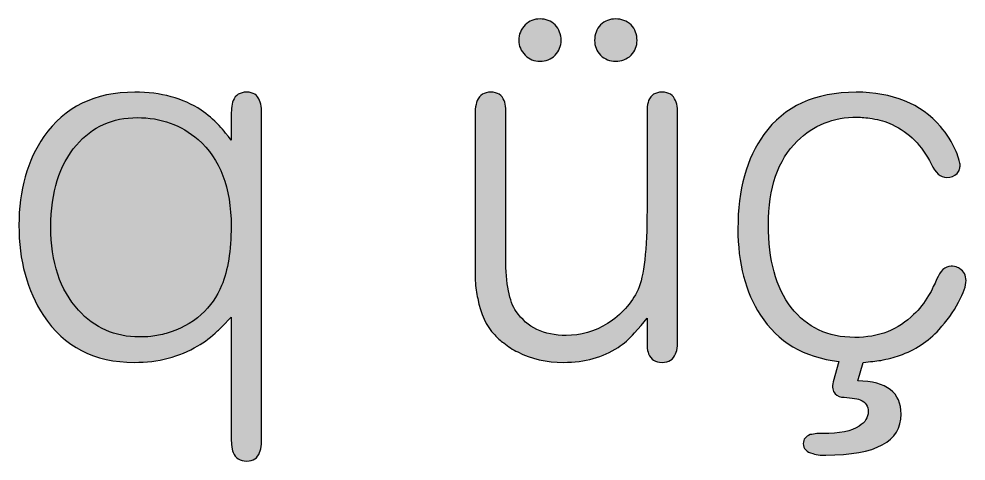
# Model space of a CAD drawing. Header units: centimetres. Extents: x -18.6 to 18.8, y -13 to 11.8.
# Drawn here: x -5.616 to -4.957, y -12.987 to -12.679 of the extents above; entities that cross this region are included whole.
import ezdxf

# ---------------------------------------------------------------- set-up
doc = ezdxf.new("R2010")
doc.units = ezdxf.units.CM
doc.header["$MEASUREMENT"] = 0
doc.layers.add('Layer 1', color=7, linetype='Continuous')

msp = doc.modelspace()

# ---------------------------------------------------------------- hatches: boundary and pattern name
at = {"layer": 'Layer 1', "true_color": 0x373435}
h = msp.add_hatch(color=250, dxfattribs=at)
edge = h.paths.add_edge_path()
edge.add_spline(control_points=[(-5.23892, -12.69368), (-5.23892, -12.69762), (-5.24031, -12.70109), (-5.24309, -12.7041), (-5.2461, -12.70688), (-5.24959, -12.70827), (-5.25352, -12.70827), (-5.25769, -12.70827), (-5.26116, -12.70688), (-5.26395, -12.7041), (-5.26696, -12.70109), (-5.26846, -12.69762), (-5.26846, -12.69368), (-5.26846, -12.68951), (-5.26696, -12.68593), (-5.26395, -12.68291), (-5.26116, -12.68014), (-5.25769, -12.67875), (-5.25352, -12.67875), (-5.24959, -12.67875), (-5.2461, -12.68014), (-5.24309, -12.68291), (-5.24031, -12.68593), (-5.23892, -12.68951), (-5.23892, -12.69368)], knot_values=[0, 0, 0, 0, 0.125, 0.125, 0.125, 0.25, 0.25, 0.25, 0.375, 0.375, 0.375, 0.5, 0.5, 0.5, 0.625, 0.625, 0.625, 0.75, 0.75, 0.75, 0.875, 0.875, 0.875, 1, 1, 1, 1], degree=3, periodic=1)
h = msp.add_hatch(color=250, dxfattribs=at)
edge = h.paths.add_edge_path()
edge.add_spline(control_points=[(-5.18609, -12.69368), (-5.18609, -12.69762), (-5.18748, -12.70109), (-5.19027, -12.7041), (-5.19328, -12.70688), (-5.19687, -12.70827), (-5.20103, -12.70827), (-5.20498, -12.70827), (-5.20846, -12.70688), (-5.21146, -12.7041), (-5.21424, -12.70109), (-5.21564, -12.69762), (-5.21564, -12.69368), (-5.21564, -12.68951), (-5.21424, -12.68593), (-5.21146, -12.68291), (-5.20846, -12.68014), (-5.20498, -12.67875), (-5.20103, -12.67875), (-5.19687, -12.67875), (-5.19328, -12.68014), (-5.19027, -12.68291), (-5.18748, -12.68593), (-5.18609, -12.68951), (-5.18609, -12.69368)], knot_values=[0, 0, 0, 0, 0.125, 0.125, 0.125, 0.25, 0.25, 0.25, 0.375, 0.375, 0.375, 0.5, 0.5, 0.5, 0.625, 0.625, 0.625, 0.75, 0.75, 0.75, 0.875, 0.875, 0.875, 1, 1, 1, 1], degree=3, periodic=1)
h = msp.add_hatch(color=250, dxfattribs=at)
edge = h.paths.add_edge_path()
edge.add_spline(control_points=[(-5.46865, -12.74751), (-5.46865, -12.74496), (-5.46854, -12.74288), (-5.4683, -12.74126), (-5.46807, -12.73895), (-5.46772, -12.73709), (-5.46727, -12.7357), (-5.46563, -12.73177), (-5.4625, -12.7298), (-5.45787, -12.7298), (-5.45324, -12.7298), (-5.45023, -12.73177), (-5.44884, -12.7357), (-5.44814, -12.73709), (-5.44768, -12.73895), (-5.44744, -12.74126), (-5.44744, -12.74126), (-5.44744, -12.97499), (-5.44744, -12.97499), (-5.44768, -12.97731), (-5.44814, -12.97928), (-5.44884, -12.98089), (-5.45023, -12.98483), (-5.45324, -12.9868), (-5.45787, -12.9868), (-5.4625, -12.9868), (-5.46563, -12.98483), (-5.46727, -12.98089), (-5.46772, -12.9795), (-5.46807, -12.97765), (-5.4683, -12.97534), (-5.46854, -12.97371), (-5.46865, -12.97163), (-5.46865, -12.96908), (-5.46865, -12.96908), (-5.46865, -12.88643), (-5.46865, -12.88643), (-5.46865, -12.88643), (-5.47074, -12.88852), (-5.47074, -12.88852), (-5.47074, -12.88852), (-5.47282, -12.89095), (-5.47282, -12.89095), (-5.47467, -12.89279), (-5.47641, -12.89453), (-5.47803, -12.89616), (-5.48244, -12.90032), (-5.48707, -12.90379), (-5.49194, -12.90657), (-5.50468, -12.91421), (-5.51939, -12.91803), (-5.53607, -12.91803), (-5.56388, -12.91803), (-5.58496, -12.90715), (-5.59933, -12.88539), (-5.61067, -12.86802), (-5.61635, -12.84707), (-5.61635, -12.82253), (-5.61635, -12.79798), (-5.61056, -12.77738), (-5.59898, -12.76071), (-5.58461, -12.74011), (-5.56352, -12.7298), (-5.53573, -12.7298), (-5.51742, -12.7298), (-5.50201, -12.73396), (-5.4895, -12.7423), (-5.4851, -12.74532), (-5.48093, -12.7489), (-5.47699, -12.75306), (-5.47537, -12.75469), (-5.47386, -12.75643), (-5.47248, -12.75827), (-5.47248, -12.75827), (-5.47039, -12.76071), (-5.47039, -12.76071), (-5.47039, -12.76071), (-5.46865, -12.76314), (-5.46865, -12.76314), (-5.46865, -12.76314), (-5.46865, -12.74751), (-5.46865, -12.74751)], knot_values=[0, 0, 0, 0, 0.037037, 0.037037, 0.037037, 0.074074, 0.074074, 0.074074, 0.111111, 0.111111, 0.111111, 0.148148, 0.148148, 0.148148, 0.185185, 0.185185, 0.185185, 0.222222, 0.222222, 0.222222, 0.259259, 0.259259, 0.259259, 0.296296, 0.296296, 0.296296, 0.333333, 0.333333, 0.333333, 0.37037, 0.37037, 0.37037, 0.407407, 0.407407, 0.407407, 0.444444, 0.444444, 0.444444, 0.481481, 0.481481, 0.481481, 0.518519, 0.518519, 0.518519, 0.555556, 0.555556, 0.555556, 0.592593, 0.592593, 0.592593, 0.62963, 0.62963, 0.62963, 0.666667, 0.666667, 0.666667, 0.703704, 0.703704, 0.703704, 0.740741, 0.740741, 0.740741, 0.777778, 0.777778, 0.777778, 0.814815, 0.814815, 0.814815, 0.851852, 0.851852, 0.851852, 0.888889, 0.888889, 0.888889, 0.925926, 0.925926, 0.925926, 0.962963, 0.962963, 0.962963, 1, 1, 1, 1], degree=3, periodic=1)
h = msp.add_hatch(color=250, dxfattribs=at)
edge = h.paths.add_edge_path()
edge.add_spline(control_points=[(-5.2987, -12.74161), (-5.29846, -12.73929), (-5.29801, -12.73732), (-5.29731, -12.7357), (-5.29569, -12.73177), (-5.29256, -12.7298), (-5.28792, -12.7298), (-5.28329, -12.7298), (-5.28016, -12.73177), (-5.27854, -12.7357), (-5.27808, -12.73709), (-5.27774, -12.73895), (-5.2775, -12.74126), (-5.2775, -12.74126), (-5.2775, -12.84545), (-5.2775, -12.84545), (-5.2775, -12.86327), (-5.27506, -12.87566), (-5.2702, -12.88261), (-5.26255, -12.89373), (-5.25097, -12.89928), (-5.23545, -12.89928), (-5.22525, -12.89928), (-5.21564, -12.8965), (-5.2066, -12.89095), (-5.1971, -12.88492), (-5.19003, -12.87705), (-5.18539, -12.86732), (-5.18123, -12.85807), (-5.17915, -12.83955), (-5.17915, -12.81176), (-5.17915, -12.81176), (-5.17915, -12.74161), (-5.17915, -12.74161), (-5.17891, -12.73929), (-5.17857, -12.73732), (-5.1781, -12.7357), (-5.17649, -12.73177), (-5.17335, -12.7298), (-5.16872, -12.7298), (-5.16385, -12.7298), (-5.16073, -12.73177), (-5.15933, -12.7357), (-5.15863, -12.73709), (-5.15818, -12.73895), (-5.15794, -12.74126), (-5.15794, -12.74126), (-5.15794, -12.90657), (-5.15794, -12.90657), (-5.15818, -12.90889), (-5.15863, -12.91074), (-5.15933, -12.91213), (-5.16073, -12.91607), (-5.16385, -12.91803), (-5.16872, -12.91803), (-5.17335, -12.91803), (-5.17649, -12.91607), (-5.1781, -12.91213), (-5.17857, -12.91074), (-5.17891, -12.90889), (-5.17915, -12.90657), (-5.17915, -12.90657), (-5.17915, -12.88713), (-5.17915, -12.88713), (-5.17915, -12.88713), (-5.18331, -12.89234), (-5.18331, -12.89234), (-5.18331, -12.89234), (-5.18783, -12.89755), (-5.18783, -12.89755), (-5.19155, -12.90171), (-5.19537, -12.90507), (-5.1993, -12.90761), (-5.20973, -12.91456), (-5.22236, -12.91803), (-5.23719, -12.91803), (-5.24923, -12.91803), (-5.25988, -12.9156), (-5.26915, -12.91074), (-5.27263, -12.90912), (-5.27587, -12.90703), (-5.27889, -12.90449), (-5.28121, -12.90287), (-5.28329, -12.90102), (-5.28514, -12.89893), (-5.29116, -12.89268), (-5.29511, -12.88423), (-5.29696, -12.87358), (-5.29788, -12.86987), (-5.29846, -12.86571), (-5.2987, -12.86108), (-5.2987, -12.86108), (-5.2987, -12.74161), (-5.2987, -12.74161)], knot_values=[0, 0, 0, 0, 0.032258, 0.032258, 0.032258, 0.064516, 0.064516, 0.064516, 0.096774, 0.096774, 0.096774, 0.129032, 0.129032, 0.129032, 0.16129, 0.16129, 0.16129, 0.193548, 0.193548, 0.193548, 0.225806, 0.225806, 0.225806, 0.258065, 0.258065, 0.258065, 0.290323, 0.290323, 0.290323, 0.322581, 0.322581, 0.322581, 0.354839, 0.354839, 0.354839, 0.387097, 0.387097, 0.387097, 0.419355, 0.419355, 0.419355, 0.451613, 0.451613, 0.451613, 0.483871, 0.483871, 0.483871, 0.516129, 0.516129, 0.516129, 0.548387, 0.548387, 0.548387, 0.580645, 0.580645, 0.580645, 0.612903, 0.612903, 0.612903, 0.645161, 0.645161, 0.645161, 0.677419, 0.677419, 0.677419, 0.709677, 0.709677, 0.709677, 0.741935, 0.741935, 0.741935, 0.774194, 0.774194, 0.774194, 0.806452, 0.806452, 0.806452, 0.83871, 0.83871, 0.83871, 0.870968, 0.870968, 0.870968, 0.903226, 0.903226, 0.903226, 0.935484, 0.935484, 0.935484, 0.967742, 0.967742, 0.967742, 1, 1, 1, 1], degree=3, periodic=1)
h = msp.add_hatch(color=250, dxfattribs=at)
edge = h.paths.add_edge_path()
edge.add_spline(control_points=[(-5.03249, -12.93089), (-5.01232, -12.93134), (-5.00225, -12.9391), (-5.00225, -12.95415), (-5.00225, -12.97313), (-5.01975, -12.98263), (-5.05472, -12.98263), (-5.05472, -12.98263), (-5.05854, -12.98263), (-5.05854, -12.98263), (-5.06064, -12.9824), (-5.06238, -12.98205), (-5.06376, -12.98159), (-5.06817, -12.98044), (-5.07036, -12.97812), (-5.07036, -12.97465), (-5.07036, -12.97163), (-5.06875, -12.96955), (-5.0655, -12.96839), (-5.06412, -12.96816), (-5.0626, -12.96792), (-5.06099, -12.9677), (-5.06099, -12.9677), (-5.0568, -12.9677), (-5.0568, -12.9677), (-5.04523, -12.9677), (-5.03677, -12.96596), (-5.03145, -12.96249), (-5.02727, -12.95971), (-5.02518, -12.95636), (-5.02518, -12.95242), (-5.02518, -12.94848), (-5.02704, -12.9457), (-5.03076, -12.94408), (-5.03214, -12.94362), (-5.034, -12.94327), (-5.03631, -12.94304), (-5.03631, -12.94304), (-5.04187, -12.94234), (-5.04187, -12.94234), (-5.04465, -12.94234), (-5.04674, -12.94153), (-5.04812, -12.93991), (-5.04998, -12.93806), (-5.05044, -12.93528), (-5.04951, -12.93158), (-5.04951, -12.93158), (-5.04569, -12.91734), (-5.04569, -12.91734), (-5.07002, -12.91456), (-5.08822, -12.90379), (-5.10025, -12.88505), (-5.11068, -12.86906), (-5.11589, -12.84903), (-5.11589, -12.82496), (-5.11589, -12.79764), (-5.10987, -12.77576), (-5.09782, -12.75932), (-5.08369, -12.73964), (-5.06226, -12.7298), (-5.03353, -12.7298), (-5.00827, -12.7298), (-4.9887, -12.73779), (-4.9748, -12.75377), (-4.97039, -12.75885), (-4.9668, -12.76464), (-4.96402, -12.77113), (-4.96309, -12.77321), (-4.9624, -12.7753), (-4.96193, -12.77738), (-4.96147, -12.77877), (-4.96124, -12.77981), (-4.96124, -12.7805), (-4.96124, -12.78166), (-4.96135, -12.78259), (-4.96159, -12.78329), (-4.96205, -12.78467), (-4.96263, -12.78571), (-4.96332, -12.78641), (-4.96518, -12.78826), (-4.96761, -12.78919), (-4.97061, -12.78919), (-4.9748, -12.78919), (-4.97838, -12.78606), (-4.98139, -12.77981), (-4.98766, -12.76685), (-4.99668, -12.7577), (-5.0085, -12.75237), (-5.0129, -12.75029), (-5.01754, -12.7489), (-5.02241, -12.74821), (-5.02449, -12.74774), (-5.02646, -12.74751), (-5.02831, -12.74751), (-5.02994, -12.74728), (-5.03145, -12.74716), (-5.03284, -12.74716), (-5.04951, -12.74716), (-5.06342, -12.75272), (-5.07455, -12.76383), (-5.08798, -12.77703), (-5.09469, -12.79648), (-5.09469, -12.82218), (-5.09469, -12.84672), (-5.08937, -12.86594), (-5.07871, -12.87984), (-5.06805, -12.89373), (-5.05333, -12.90066), (-5.03457, -12.90066), (-5.01789, -12.90066), (-5.00422, -12.89534), (-4.99356, -12.88469), (-4.98963, -12.88099), (-4.98615, -12.87659), (-4.98313, -12.8715), (-4.98197, -12.86964), (-4.98093, -12.86756), (-4.98001, -12.86524), (-4.98001, -12.86524), (-4.97862, -12.86281), (-4.97862, -12.86281), (-4.97862, -12.86281), (-4.97757, -12.86039), (-4.97757, -12.86039), (-4.97503, -12.85413), (-4.97167, -12.851), (-4.9675, -12.851), (-4.9675, -12.851), (-4.96645, -12.851), (-4.96645, -12.851), (-4.96645, -12.851), (-4.96506, -12.85135), (-4.96506, -12.85135), (-4.96367, -12.85158), (-4.96251, -12.85205), (-4.96159, -12.85274), (-4.95858, -12.8546), (-4.95708, -12.85737), (-4.95708, -12.86108), (-4.95708, -12.86455), (-4.95881, -12.86953), (-4.96229, -12.87601), (-4.96598, -12.88295), (-4.9705, -12.88932), (-4.97583, -12.89511), (-4.98348, -12.90345), (-4.99263, -12.90947), (-5.0033, -12.91318), (-5.00724, -12.91456), (-5.01163, -12.91571), (-5.0165, -12.91665), (-5.01975, -12.91711), (-5.0238, -12.91757), (-5.02865, -12.91803), (-5.02865, -12.91803), (-5.03249, -12.93089), (-5.03249, -12.93089)], knot_values=[0, 0, 0, 0, 0.019231, 0.019231, 0.019231, 0.038462, 0.038462, 0.038462, 0.057692, 0.057692, 0.057692, 0.076923, 0.076923, 0.076923, 0.096154, 0.096154, 0.096154, 0.115385, 0.115385, 0.115385, 0.134615, 0.134615, 0.134615, 0.153846, 0.153846, 0.153846, 0.173077, 0.173077, 0.173077, 0.192308, 0.192308, 0.192308, 0.211538, 0.211538, 0.211538, 0.230769, 0.230769, 0.230769, 0.25, 0.25, 0.25, 0.269231, 0.269231, 0.269231, 0.288462, 0.288462, 0.288462, 0.307692, 0.307692, 0.307692, 0.326923, 0.326923, 0.326923, 0.346154, 0.346154, 0.346154, 0.365385, 0.365385, 0.365385, 0.384615, 0.384615, 0.384615, 0.403846, 0.403846, 0.403846, 0.423077, 0.423077, 0.423077, 0.442308, 0.442308, 0.442308, 0.461538, 0.461538, 0.461538, 0.480769, 0.480769, 0.480769, 0.5, 0.5, 0.5, 0.519231, 0.519231, 0.519231, 0.538462, 0.538462, 0.538462, 0.557692, 0.557692, 0.557692, 0.576923, 0.576923, 0.576923, 0.596154, 0.596154, 0.596154, 0.615385, 0.615385, 0.615385, 0.634615, 0.634615, 0.634615, 0.653846, 0.653846, 0.653846, 0.673077, 0.673077, 0.673077, 0.692308, 0.692308, 0.692308, 0.711538, 0.711538, 0.711538, 0.730769, 0.730769, 0.730769, 0.75, 0.75, 0.75, 0.769231, 0.769231, 0.769231, 0.788462, 0.788462, 0.788462, 0.807692, 0.807692, 0.807692, 0.826923, 0.826923, 0.826923, 0.846154, 0.846154, 0.846154, 0.865385, 0.865385, 0.865385, 0.884615, 0.884615, 0.884615, 0.903846, 0.903846, 0.903846, 0.923077, 0.923077, 0.923077, 0.942308, 0.942308, 0.942308, 0.961538, 0.961538, 0.961538, 0.980769, 0.980769, 0.980769, 1, 1, 1, 1], degree=3, periodic=1)
h = msp.add_hatch(color=250, dxfattribs=at)
edge = h.paths.add_edge_path()
edge.add_spline(control_points=[(-5.59411, -12.82357), (-5.59411, -12.84834), (-5.58774, -12.86768), (-5.575, -12.88157), (-5.56364, -12.89407), (-5.54951, -12.90032), (-5.5326, -12.90032), (-5.52981, -12.90032), (-5.52715, -12.90021), (-5.5246, -12.89997), (-5.52089, -12.89951), (-5.5173, -12.89882), (-5.51383, -12.89789), (-5.50456, -12.89534), (-5.49645, -12.89095), (-5.4895, -12.88469), (-5.48325, -12.8789), (-5.47849, -12.87219), (-5.47525, -12.86455), (-5.47085, -12.8539), (-5.46865, -12.84013), (-5.46865, -12.82322), (-5.46865, -12.79637), (-5.4763, -12.77622), (-5.49158, -12.76279), (-5.5034, -12.75261), (-5.51754, -12.74751), (-5.53399, -12.74751), (-5.55113, -12.74751), (-5.56526, -12.75388), (-5.57639, -12.76661), (-5.5882, -12.7805), (-5.59411, -12.79949), (-5.59411, -12.82357)], knot_values=[0, 0, 0, 0, 0.090909, 0.090909, 0.090909, 0.181818, 0.181818, 0.181818, 0.272727, 0.272727, 0.272727, 0.363636, 0.363636, 0.363636, 0.454545, 0.454545, 0.454545, 0.545455, 0.545455, 0.545455, 0.636364, 0.636364, 0.636364, 0.727273, 0.727273, 0.727273, 0.818182, 0.818182, 0.818182, 0.909091, 0.909091, 0.909091, 1, 1, 1, 1], degree=3, periodic=1)

# ---------------------------------------------------------------- linework, layer by layer
at = {"layer": 'Layer 1', "color": 250}
for points, knots in [([(-5.23892, -12.69368), (-5.23892, -12.69762), (-5.24031, -12.70109), (-5.24309, -12.7041), (-5.2461, -12.70688), (-5.24959, -12.70827), (-5.25352, -12.70827), (-5.25769, -12.70827), (-5.26116, -12.70688), (-5.26395, -12.7041), (-5.26696, -12.70109), (-5.26846, -12.69762), (-5.26846, -12.69368), (-5.26846, -12.68951), (-5.26696, -12.68593), (-5.26395, -12.68291), (-5.26116, -12.68014), (-5.25769, -12.67875), (-5.25352, -12.67875), (-5.24959, -12.67875), (-5.2461, -12.68014), (-5.24309, -12.68291), (-5.24031, -12.68593), (-5.23892, -12.68951), (-5.23892, -12.69368)], [0, 0, 0, 0, 0.125, 0.125, 0.125, 0.25, 0.25, 0.25, 0.375, 0.375, 0.375, 0.5, 0.5, 0.5, 0.625, 0.625, 0.625, 0.75, 0.75, 0.75, 0.875, 0.875, 0.875, 1, 1, 1, 1]), ([(-5.18609, -12.69368), (-5.18609, -12.69762), (-5.18748, -12.70109), (-5.19027, -12.7041), (-5.19328, -12.70688), (-5.19687, -12.70827), (-5.20103, -12.70827), (-5.20498, -12.70827), (-5.20846, -12.70688), (-5.21146, -12.7041), (-5.21424, -12.70109), (-5.21564, -12.69762), (-5.21564, -12.69368), (-5.21564, -12.68951), (-5.21424, -12.68593), (-5.21146, -12.68291), (-5.20846, -12.68014), (-5.20498, -12.67875), (-5.20103, -12.67875), (-5.19687, -12.67875), (-5.19328, -12.68014), (-5.19027, -12.68291), (-5.18748, -12.68593), (-5.18609, -12.68951), (-5.18609, -12.69368)], [0, 0, 0, 0, 0.125, 0.125, 0.125, 0.25, 0.25, 0.25, 0.375, 0.375, 0.375, 0.5, 0.5, 0.5, 0.625, 0.625, 0.625, 0.75, 0.75, 0.75, 0.875, 0.875, 0.875, 1, 1, 1, 1]), ([(-5.46865, -12.74751), (-5.46865, -12.74496), (-5.46854, -12.74288), (-5.4683, -12.74126), (-5.46807, -12.73895), (-5.46772, -12.73709), (-5.46727, -12.7357), (-5.46563, -12.73177), (-5.4625, -12.7298), (-5.45787, -12.7298), (-5.45324, -12.7298), (-5.45023, -12.73177), (-5.44884, -12.7357), (-5.44814, -12.73709), (-5.44768, -12.73895), (-5.44744, -12.74126), (-5.44744, -12.74126), (-5.44744, -12.97499), (-5.44744, -12.97499), (-5.44768, -12.97731), (-5.44814, -12.97928), (-5.44884, -12.98089), (-5.45023, -12.98483), (-5.45324, -12.9868), (-5.45787, -12.9868), (-5.4625, -12.9868), (-5.46563, -12.98483), (-5.46727, -12.98089), (-5.46772, -12.9795), (-5.46807, -12.97765), (-5.4683, -12.97534), (-5.46854, -12.97371), (-5.46865, -12.97163), (-5.46865, -12.96908), (-5.46865, -12.96908), (-5.46865, -12.88643), (-5.46865, -12.88643), (-5.46865, -12.88643), (-5.47074, -12.88852), (-5.47074, -12.88852), (-5.47074, -12.88852), (-5.47282, -12.89095), (-5.47282, -12.89095), (-5.47467, -12.89279), (-5.47641, -12.89453), (-5.47803, -12.89616), (-5.48244, -12.90032), (-5.48707, -12.90379), (-5.49194, -12.90657), (-5.50468, -12.91421), (-5.51939, -12.91803), (-5.53607, -12.91803), (-5.56388, -12.91803), (-5.58496, -12.90715), (-5.59933, -12.88539), (-5.61067, -12.86802), (-5.61635, -12.84707), (-5.61635, -12.82253), (-5.61635, -12.79798), (-5.61056, -12.77738), (-5.59898, -12.76071), (-5.58461, -12.74011), (-5.56352, -12.7298), (-5.53573, -12.7298), (-5.51742, -12.7298), (-5.50201, -12.73396), (-5.4895, -12.7423), (-5.4851, -12.74532), (-5.48093, -12.7489), (-5.47699, -12.75306), (-5.47537, -12.75469), (-5.47386, -12.75643), (-5.47248, -12.75827), (-5.47248, -12.75827), (-5.47039, -12.76071), (-5.47039, -12.76071), (-5.47039, -12.76071), (-5.46865, -12.76314), (-5.46865, -12.76314), (-5.46865, -12.76314), (-5.46865, -12.74751), (-5.46865, -12.74751)], [0, 0, 0, 0, 0.037037, 0.037037, 0.037037, 0.074074, 0.074074, 0.074074, 0.111111, 0.111111, 0.111111, 0.148148, 0.148148, 0.148148, 0.185185, 0.185185, 0.185185, 0.222222, 0.222222, 0.222222, 0.259259, 0.259259, 0.259259, 0.296296, 0.296296, 0.296296, 0.333333, 0.333333, 0.333333, 0.37037, 0.37037, 0.37037, 0.407407, 0.407407, 0.407407, 0.444444, 0.444444, 0.444444, 0.481481, 0.481481, 0.481481, 0.518519, 0.518519, 0.518519, 0.555556, 0.555556, 0.555556, 0.592593, 0.592593, 0.592593, 0.62963, 0.62963, 0.62963, 0.666667, 0.666667, 0.666667, 0.703704, 0.703704, 0.703704, 0.740741, 0.740741, 0.740741, 0.777778, 0.777778, 0.777778, 0.814815, 0.814815, 0.814815, 0.851852, 0.851852, 0.851852, 0.888889, 0.888889, 0.888889, 0.925926, 0.925926, 0.925926, 0.962963, 0.962963, 0.962963, 1, 1, 1, 1]), ([(-5.2987, -12.74161), (-5.29846, -12.73929), (-5.29801, -12.73732), (-5.29731, -12.7357), (-5.29569, -12.73177), (-5.29256, -12.7298), (-5.28792, -12.7298), (-5.28329, -12.7298), (-5.28016, -12.73177), (-5.27854, -12.7357), (-5.27808, -12.73709), (-5.27774, -12.73895), (-5.2775, -12.74126), (-5.2775, -12.74126), (-5.2775, -12.84545), (-5.2775, -12.84545), (-5.2775, -12.86327), (-5.27506, -12.87566), (-5.2702, -12.88261), (-5.26255, -12.89373), (-5.25097, -12.89928), (-5.23545, -12.89928), (-5.22525, -12.89928), (-5.21564, -12.8965), (-5.2066, -12.89095), (-5.1971, -12.88492), (-5.19003, -12.87705), (-5.18539, -12.86732), (-5.18123, -12.85807), (-5.17915, -12.83955), (-5.17915, -12.81176), (-5.17915, -12.81176), (-5.17915, -12.74161), (-5.17915, -12.74161), (-5.17891, -12.73929), (-5.17857, -12.73732), (-5.1781, -12.7357), (-5.17649, -12.73177), (-5.17335, -12.7298), (-5.16872, -12.7298), (-5.16385, -12.7298), (-5.16073, -12.73177), (-5.15933, -12.7357), (-5.15863, -12.73709), (-5.15818, -12.73895), (-5.15794, -12.74126), (-5.15794, -12.74126), (-5.15794, -12.90657), (-5.15794, -12.90657), (-5.15818, -12.90889), (-5.15863, -12.91074), (-5.15933, -12.91213), (-5.16073, -12.91607), (-5.16385, -12.91803), (-5.16872, -12.91803), (-5.17335, -12.91803), (-5.17649, -12.91607), (-5.1781, -12.91213), (-5.17857, -12.91074), (-5.17891, -12.90889), (-5.17915, -12.90657), (-5.17915, -12.90657), (-5.17915, -12.88713), (-5.17915, -12.88713), (-5.17915, -12.88713), (-5.18331, -12.89234), (-5.18331, -12.89234), (-5.18331, -12.89234), (-5.18783, -12.89755), (-5.18783, -12.89755), (-5.19155, -12.90171), (-5.19537, -12.90507), (-5.1993, -12.90761), (-5.20973, -12.91456), (-5.22236, -12.91803), (-5.23719, -12.91803), (-5.24923, -12.91803), (-5.25988, -12.9156), (-5.26915, -12.91074), (-5.27263, -12.90912), (-5.27587, -12.90703), (-5.27889, -12.90449), (-5.28121, -12.90287), (-5.28329, -12.90102), (-5.28514, -12.89893), (-5.29116, -12.89268), (-5.29511, -12.88423), (-5.29696, -12.87358), (-5.29788, -12.86987), (-5.29846, -12.86571), (-5.2987, -12.86108), (-5.2987, -12.86108), (-5.2987, -12.74161), (-5.2987, -12.74161)], [0, 0, 0, 0, 0.032258, 0.032258, 0.032258, 0.064516, 0.064516, 0.064516, 0.096774, 0.096774, 0.096774, 0.129032, 0.129032, 0.129032, 0.16129, 0.16129, 0.16129, 0.193548, 0.193548, 0.193548, 0.225806, 0.225806, 0.225806, 0.258065, 0.258065, 0.258065, 0.290323, 0.290323, 0.290323, 0.322581, 0.322581, 0.322581, 0.354839, 0.354839, 0.354839, 0.387097, 0.387097, 0.387097, 0.419355, 0.419355, 0.419355, 0.451613, 0.451613, 0.451613, 0.483871, 0.483871, 0.483871, 0.516129, 0.516129, 0.516129, 0.548387, 0.548387, 0.548387, 0.580645, 0.580645, 0.580645, 0.612903, 0.612903, 0.612903, 0.645161, 0.645161, 0.645161, 0.677419, 0.677419, 0.677419, 0.709677, 0.709677, 0.709677, 0.741935, 0.741935, 0.741935, 0.774194, 0.774194, 0.774194, 0.806452, 0.806452, 0.806452, 0.83871, 0.83871, 0.83871, 0.870968, 0.870968, 0.870968, 0.903226, 0.903226, 0.903226, 0.935484, 0.935484, 0.935484, 0.967742, 0.967742, 0.967742, 1, 1, 1, 1]), ([(-5.03249, -12.93089), (-5.01232, -12.93134), (-5.00225, -12.9391), (-5.00225, -12.95415), (-5.00225, -12.97313), (-5.01975, -12.98263), (-5.05472, -12.98263), (-5.05472, -12.98263), (-5.05854, -12.98263), (-5.05854, -12.98263), (-5.06064, -12.9824), (-5.06238, -12.98205), (-5.06376, -12.98159), (-5.06817, -12.98044), (-5.07036, -12.97812), (-5.07036, -12.97465), (-5.07036, -12.97163), (-5.06875, -12.96955), (-5.0655, -12.96839), (-5.06412, -12.96816), (-5.0626, -12.96792), (-5.06099, -12.9677), (-5.06099, -12.9677), (-5.0568, -12.9677), (-5.0568, -12.9677), (-5.04523, -12.9677), (-5.03677, -12.96596), (-5.03145, -12.96249), (-5.02727, -12.95971), (-5.02518, -12.95636), (-5.02518, -12.95242), (-5.02518, -12.94848), (-5.02704, -12.9457), (-5.03076, -12.94408), (-5.03214, -12.94362), (-5.034, -12.94327), (-5.03631, -12.94304), (-5.03631, -12.94304), (-5.04187, -12.94234), (-5.04187, -12.94234), (-5.04465, -12.94234), (-5.04674, -12.94153), (-5.04812, -12.93991), (-5.04998, -12.93806), (-5.05044, -12.93528), (-5.04951, -12.93158), (-5.04951, -12.93158), (-5.04569, -12.91734), (-5.04569, -12.91734), (-5.07002, -12.91456), (-5.08822, -12.90379), (-5.10025, -12.88505), (-5.11068, -12.86906), (-5.11589, -12.84903), (-5.11589, -12.82496), (-5.11589, -12.79764), (-5.10987, -12.77576), (-5.09782, -12.75932), (-5.08369, -12.73964), (-5.06226, -12.7298), (-5.03353, -12.7298), (-5.00827, -12.7298), (-4.9887, -12.73779), (-4.9748, -12.75377), (-4.97039, -12.75885), (-4.9668, -12.76464), (-4.96402, -12.77113), (-4.96309, -12.77321), (-4.9624, -12.7753), (-4.96193, -12.77738), (-4.96147, -12.77877), (-4.96124, -12.77981), (-4.96124, -12.7805), (-4.96124, -12.78166), (-4.96135, -12.78259), (-4.96159, -12.78329), (-4.96205, -12.78467), (-4.96263, -12.78571), (-4.96332, -12.78641), (-4.96518, -12.78826), (-4.96761, -12.78919), (-4.97061, -12.78919), (-4.9748, -12.78919), (-4.97838, -12.78606), (-4.98139, -12.77981), (-4.98766, -12.76685), (-4.99668, -12.7577), (-5.0085, -12.75237), (-5.0129, -12.75029), (-5.01754, -12.7489), (-5.02241, -12.74821), (-5.02449, -12.74774), (-5.02646, -12.74751), (-5.02831, -12.74751), (-5.02994, -12.74728), (-5.03145, -12.74716), (-5.03284, -12.74716), (-5.04951, -12.74716), (-5.06342, -12.75272), (-5.07455, -12.76383), (-5.08798, -12.77703), (-5.09469, -12.79648), (-5.09469, -12.82218), (-5.09469, -12.84672), (-5.08937, -12.86594), (-5.07871, -12.87984), (-5.06805, -12.89373), (-5.05333, -12.90066), (-5.03457, -12.90066), (-5.01789, -12.90066), (-5.00422, -12.89534), (-4.99356, -12.88469), (-4.98963, -12.88099), (-4.98615, -12.87659), (-4.98313, -12.8715), (-4.98197, -12.86964), (-4.98093, -12.86756), (-4.98001, -12.86524), (-4.98001, -12.86524), (-4.97862, -12.86281), (-4.97862, -12.86281), (-4.97862, -12.86281), (-4.97757, -12.86039), (-4.97757, -12.86039), (-4.97503, -12.85413), (-4.97167, -12.851), (-4.9675, -12.851), (-4.9675, -12.851), (-4.96645, -12.851), (-4.96645, -12.851), (-4.96645, -12.851), (-4.96506, -12.85135), (-4.96506, -12.85135), (-4.96367, -12.85158), (-4.96251, -12.85205), (-4.96159, -12.85274), (-4.95858, -12.8546), (-4.95708, -12.85737), (-4.95708, -12.86108), (-4.95708, -12.86455), (-4.95881, -12.86953), (-4.96229, -12.87601), (-4.96598, -12.88295), (-4.9705, -12.88932), (-4.97583, -12.89511), (-4.98348, -12.90345), (-4.99263, -12.90947), (-5.0033, -12.91318), (-5.00724, -12.91456), (-5.01163, -12.91571), (-5.0165, -12.91665), (-5.01975, -12.91711), (-5.0238, -12.91757), (-5.02865, -12.91803), (-5.02865, -12.91803), (-5.03249, -12.93089), (-5.03249, -12.93089)], [0, 0, 0, 0, 0.019231, 0.019231, 0.019231, 0.038462, 0.038462, 0.038462, 0.057692, 0.057692, 0.057692, 0.076923, 0.076923, 0.076923, 0.096154, 0.096154, 0.096154, 0.115385, 0.115385, 0.115385, 0.134615, 0.134615, 0.134615, 0.153846, 0.153846, 0.153846, 0.173077, 0.173077, 0.173077, 0.192308, 0.192308, 0.192308, 0.211538, 0.211538, 0.211538, 0.230769, 0.230769, 0.230769, 0.25, 0.25, 0.25, 0.269231, 0.269231, 0.269231, 0.288462, 0.288462, 0.288462, 0.307692, 0.307692, 0.307692, 0.326923, 0.326923, 0.326923, 0.346154, 0.346154, 0.346154, 0.365385, 0.365385, 0.365385, 0.384615, 0.384615, 0.384615, 0.403846, 0.403846, 0.403846, 0.423077, 0.423077, 0.423077, 0.442308, 0.442308, 0.442308, 0.461538, 0.461538, 0.461538, 0.480769, 0.480769, 0.480769, 0.5, 0.5, 0.5, 0.519231, 0.519231, 0.519231, 0.538462, 0.538462, 0.538462, 0.557692, 0.557692, 0.557692, 0.576923, 0.576923, 0.576923, 0.596154, 0.596154, 0.596154, 0.615385, 0.615385, 0.615385, 0.634615, 0.634615, 0.634615, 0.653846, 0.653846, 0.653846, 0.673077, 0.673077, 0.673077, 0.692308, 0.692308, 0.692308, 0.711538, 0.711538, 0.711538, 0.730769, 0.730769, 0.730769, 0.75, 0.75, 0.75, 0.769231, 0.769231, 0.769231, 0.788462, 0.788462, 0.788462, 0.807692, 0.807692, 0.807692, 0.826923, 0.826923, 0.826923, 0.846154, 0.846154, 0.846154, 0.865385, 0.865385, 0.865385, 0.884615, 0.884615, 0.884615, 0.903846, 0.903846, 0.903846, 0.923077, 0.923077, 0.923077, 0.942308, 0.942308, 0.942308, 0.961538, 0.961538, 0.961538, 0.980769, 0.980769, 0.980769, 1, 1, 1, 1]), ([(-5.59411, -12.82357), (-5.59411, -12.84834), (-5.58774, -12.86768), (-5.575, -12.88157), (-5.56364, -12.89407), (-5.54951, -12.90032), (-5.5326, -12.90032), (-5.52981, -12.90032), (-5.52715, -12.90021), (-5.5246, -12.89997), (-5.52089, -12.89951), (-5.5173, -12.89882), (-5.51383, -12.89789), (-5.50456, -12.89534), (-5.49645, -12.89095), (-5.4895, -12.88469), (-5.48325, -12.8789), (-5.47849, -12.87219), (-5.47525, -12.86455), (-5.47085, -12.8539), (-5.46865, -12.84013), (-5.46865, -12.82322), (-5.46865, -12.79637), (-5.4763, -12.77622), (-5.49158, -12.76279), (-5.5034, -12.75261), (-5.51754, -12.74751), (-5.53399, -12.74751), (-5.55113, -12.74751), (-5.56526, -12.75388), (-5.57639, -12.76661), (-5.5882, -12.7805), (-5.59411, -12.79949), (-5.59411, -12.82357)], [0, 0, 0, 0, 0.090909, 0.090909, 0.090909, 0.181818, 0.181818, 0.181818, 0.272727, 0.272727, 0.272727, 0.363636, 0.363636, 0.363636, 0.454545, 0.454545, 0.454545, 0.545455, 0.545455, 0.545455, 0.636364, 0.636364, 0.636364, 0.727273, 0.727273, 0.727273, 0.818182, 0.818182, 0.818182, 0.909091, 0.909091, 0.909091, 1, 1, 1, 1])]:
    msp.add_open_spline(points, degree=3, knots=knots, dxfattribs=at)

doc.saveas('drawing.dxf')
